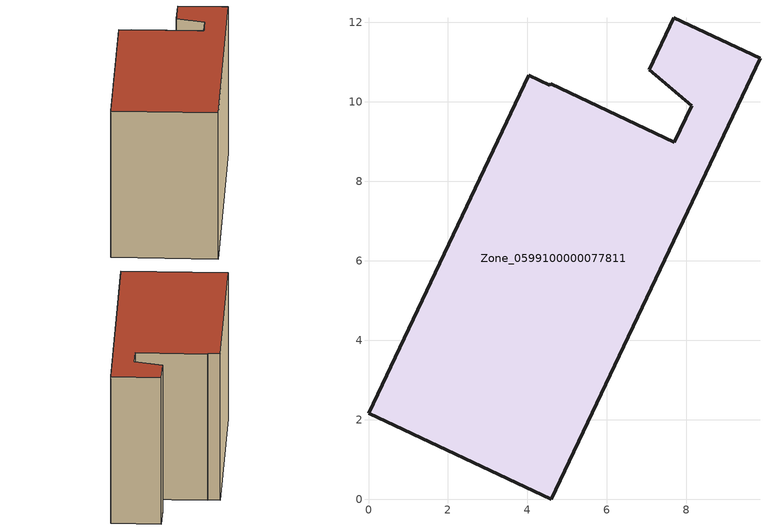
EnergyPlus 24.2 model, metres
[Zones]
Zone_0599100000077811
 floor ground (C_G): 4.58,10.46 7.7,8.99 8.13,9.91 7.06,10.81 7.68,12.12 9.85,11.09 4.6,0 0,2.17 4.03,10.67 4.56,10.41 z0
 wall outside (C_F): 4.6,0 9.85,11.09 7.68,12.12 7.06,10.81 8.13,9.91 7.7,8.99 4.58,10.46 4.56,10.41 4.03,10.67 0,2.17 4.6,0 z0:7.57
 roof outside (C_R): 7.7,8.99 4.58,10.46 4.56,10.41 4.03,10.67 0,2.17 4.6,0 9.85,11.09 7.68,12.12 7.06,10.81 8.13,9.91 z7.57
[BUILDING]
Pand.0599100000077811: North Axis=0; Terrain=City; Loads Convergence Tolerance Value=0.04; Temperature Convergence Tolerance Value=0.4; Solar Distribution=FullExterior; Maximum Number of Warmup Days=25; Minimum Number of Warmup Days=1
[Site:Location]
Rotterdam.The.Hague.AP_ZH_NLD Design_Conditions: Latitude=51.96; Longitude=4.45; Time Zone=1; Elevation=-4.5
[SITE:GROUNDTEMPERATURE:BUILDINGSURFACE]
18, 18, 18, 18, 18, 18, 18, 18, 18, 18, 18, 18
[MATERIAL] Thermal Absorptance=0.9; Solar Absorptance=0.7; Visible Absorptance=0.7
Name | Roughness | Thickness | Conductivity | Density | Specific Heat
G.TI.1975-1991 | MediumSmooth | 0.15 | 0.288461 | 540 | 1210
F.TI.1975-1991 | Rough | 0.3 | 0.230769 | 1920 | 840
R.TI.1975-1991 | MediumRough | 0.2 | 0.153846 | 1500 | 1000
[CONSTRUCTION]
C_G: G.TI.1975-1991
C_F: F.TI.1975-1991
C_R: R.TI.1975-1991
[ZONE]
Zone_0599100000077811: Type=1; Multiplier=1; Ceiling Height=Autocalculate; Volume=Autocalculate; Floor Area=autocalculate; Part of Total Floor Area=Yes
[ZONEINFILTRATION:DESIGNFLOWRATE]
Infil_Zone_0599100000077811: Zone or ZoneList or Space or SpaceList=Zone_0599100000077811; Schedule=AlwaysOn; Design Flow Rate Calculation Method=Flow/Area; Flow Rate per Floor Area=0.003; Constant Term Coefficient=1; Temperature Term Coefficient=0; Velocity Term Coefficient=0; Velocity Squared Term Coefficient=0
[HVACTEMPLATE:ZONE:IDEALLOADSAIRSYSTEM]
Zone_0599100000077811: Maximum Heating Supply Air Temperature=50; Minimum Cooling Supply Air Temperature=13; Maximum Heating Supply Air Humidity Ratio=0.0156; Minimum Cooling Supply Air Humidity Ratio=0.0077; Heating Limit=NoLimit; Cooling Limit=NoLimit; Dehumidification Control Type=ConstantSensibleHeatRatio; Cooling Sensible Heat Ratio=0.7; Dehumidification Setpoint=60; Humidification Control Type=None; Humidification Setpoint=30; Outdoor Air Method=None; Outdoor Air Flow Rate per Person=0.00944; Outdoor Air Flow Rate per Zone Floor Area=0; Outdoor Air Flow Rate per Zone=0; Demand Controlled Ventilation Type=None; Outdoor Air Economizer Type=NoEconomizer; Heat Recovery Type=None; Sensible Heat Recovery Effectiveness=0.7; Latent Heat Recovery Effectiveness=0.65
[ZONECONTROL:THERMOSTAT]
ThermostatControl_Zone_0599100000077811: Zone or ZoneList=Zone_0599100000077811; Control Type Schedule=DualSetpointControlType; Control 1=Thermostat_Zone_0599100000077811; Temperature Difference Between Cutout And Setpoint=0
[THERMOSTATSETPOINT:DUALSETPOINT]
Thermostat_Zone_0599100000077811: Heating Setpoint Temperature Schedule=HeatingSetpoint_Zone_0599100000077811; Cooling Setpoint Temperature Schedule=CoolingSetpoint_Zone_0599100000077811
[SCHEDULE:COMPACT]
HeatingSetpoint_Zone_0599100000077811: Through: 12/31, For: AllDays, Until: 24:00, 21
CoolingSetpoint_Zone_0599100000077811: Through: 12/31, For: AllDays, Until: 24:00, 24
DualSetpointControlType: Through: 12/31, For: AllDays, Until: 24:00, 4
AlwaysOn: Through: 12/31, For: AllDays, Until: 24:00, 1
